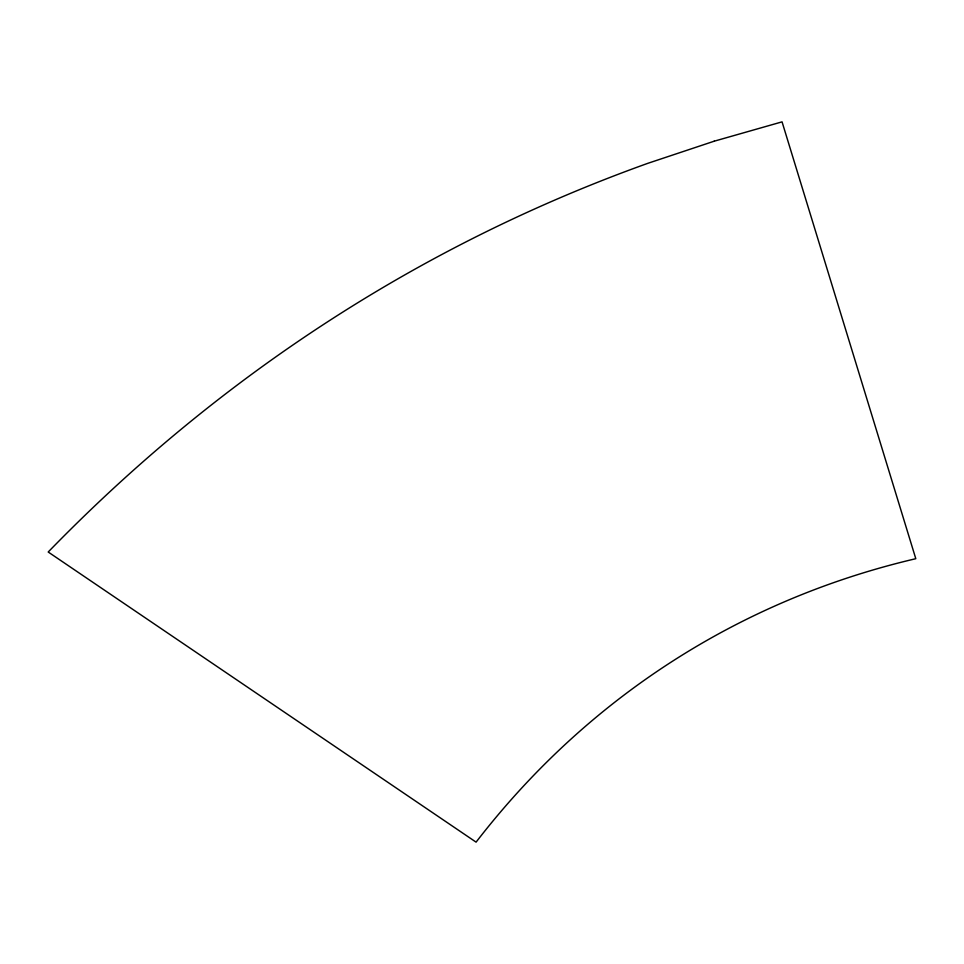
<?xml version="1.0" encoding="UTF-8"?>
<svg xmlns="http://www.w3.org/2000/svg" width="964" height="964" viewBox="0 0 964 964"><rect width="100%" height="100%" fill="white"/><g stroke="black" fill="none" stroke-linecap="round" stroke-linejoin="round"><path stroke-width="1.45" d="M714.216 141.19L647.748 163.35A3956.774 2470.479 63 0 0 48.2 552.011L476.083 842.138A1185.985 952.01 58.1 0 1 915.8 558.698L782.057 121.862L714.216 141.19"/></g></svg>
